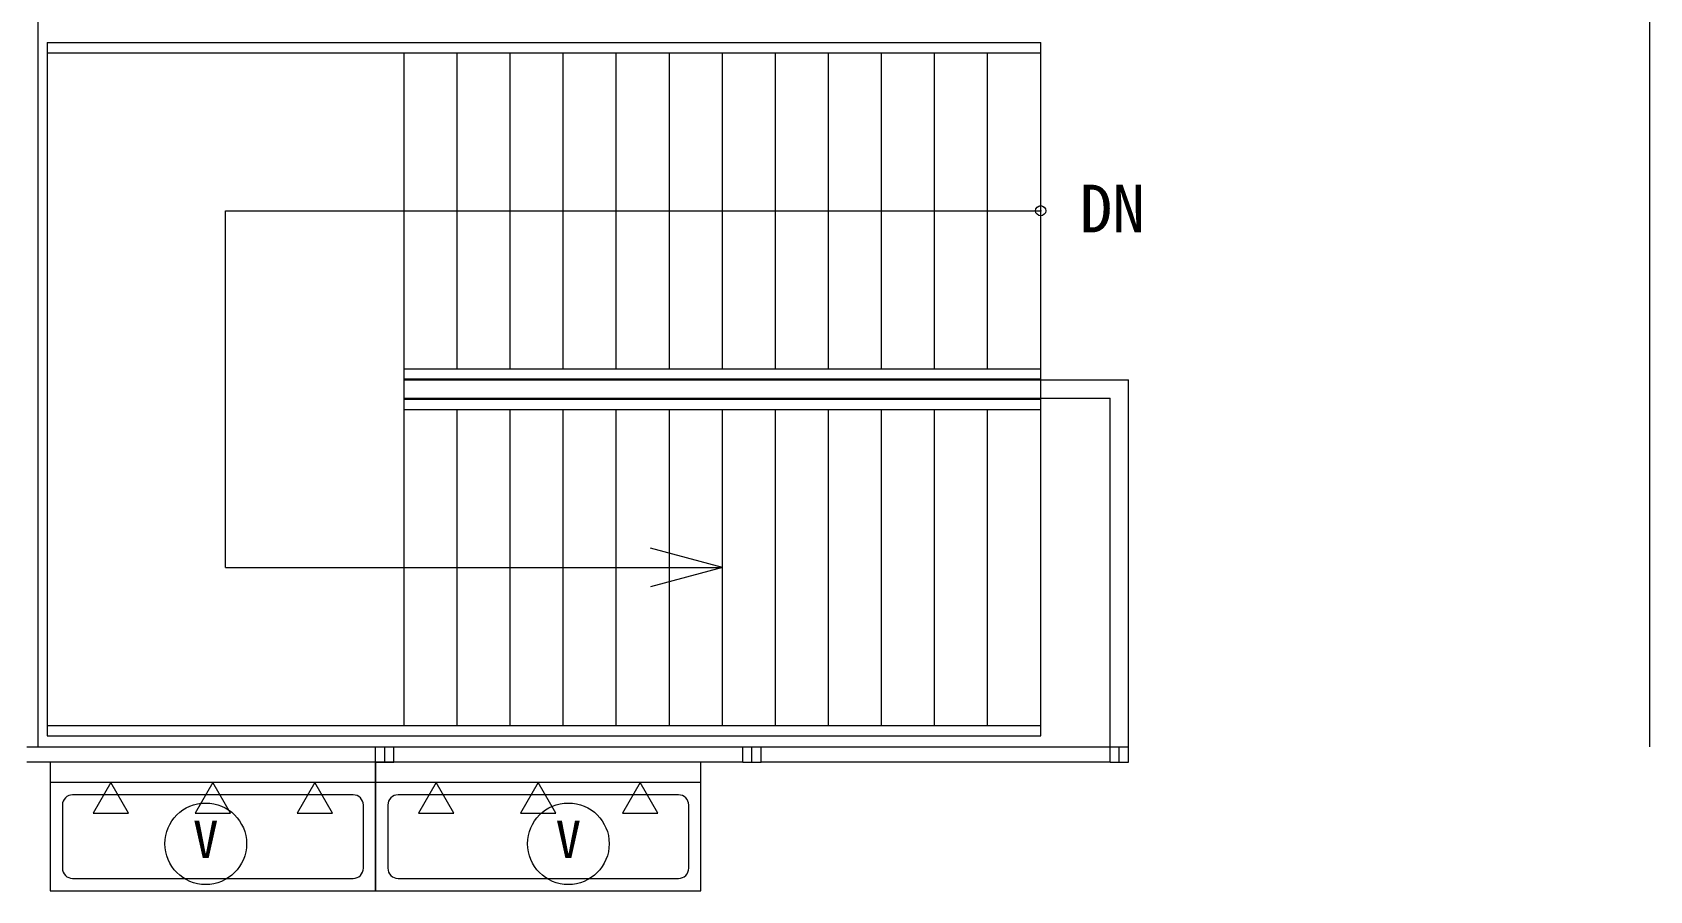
# Model space of a CAD drawing. Units: millimetres at full size, sheet at 1:100. Extents: x -84100 to 167013, y -59450 to 59350.
# Drawn here: x -53881 to -45954, y 31495 to 35705 of the extents above; entities that cross this region are included whole.
import ezdxf
from ezdxf.enums import TextEntityAlignment as Align

# ---------------------------------------------------------------- set-up
doc = ezdxf.new("R2010")
doc.units = ezdxf.units.MM
doc.header["$LTSCALE"] = 100
doc.header["$PDMODE"] = 32
doc.header["$PDSIZE"] = 50
for name, color, linetype, lineweight in [('0-4_通り芯', 3, 'Continuous', 9), ('0-7_作図線', 7, 'Continuous', 9), ('0-B_部屋面積', 4, 'Continuous', 9), ('0-F_梁', 3, 'Continuous', 9), ('3-3', 4, 'Continuous', 9)]:
    doc.layers.add(name, color=color, linetype=linetype, lineweight=lineweight)
doc.styles.add('ＭＳ ゴシック', font='')
doc.styles.get('ＭＳ ゴシック').set_extended_font_data('MS Gothic')

msp = doc.modelspace()

# ---------------------------------------------------------------- linework, layer by layer
at = {"layer": '0-4_通り芯'}
for p, q in [((-53853.5, 41200.1), (-53853.5, 32200.1)), ((-45953.5, 41200.1), (-45953.5, 32200.1)), ((-52058.5, 34000.1), (-48508.5, 34000.1)), ((-48508.5, 32200.1), (-48508.5, 34000.1)), ((-52058.5, 33910.1), (-48598.5, 33910.1)), ((-48598.5, 32200.1), (-48598.5, 33910.1)), ((-53908.5, 32200.1), (-52198.5, 32200.1)), ((-52108.5, 32200.1), (-50398.5, 32200.1)), ((-50308.5, 32200.1), (-48598.5, 32200.1)), ((-52198.5, 32125.1), (-53908.5, 32125.1)), ((-50398.5, 32125.1), (-52108.5, 32125.1)), ((-48598.5, 32125.1), (-50308.5, 32125.1))]:
    msp.add_line(p, q, dxfattribs=at)
at = {"layer": '0-4_通り芯', "color": 6}
for p, q in [((-53808.5, 35655.1), (-53808.5, 32255.1)), ((-53808.5, 35655.1), (-48938.5, 35655.1)), ((-53808.5, 35605.1), (-48938.5, 35605.1)), ((-52058.5, 32305.1), (-52058.5, 35605.1)), ((-51798.5, 34055.1), (-51798.5, 35605.1)), ((-51538.5, 34055.1), (-51538.5, 35605.1)), ((-51278.5, 34055.1), (-51278.5, 35605.1)), ((-51018.5, 34055.1), (-51018.5, 35605.1)), ((-50758.5, 34055.1), (-50758.5, 35605.1)), ((-50498.5, 34055.1), (-50498.5, 35605.1)), ((-50238.5, 34055.1), (-50238.5, 35605.1)), ((-49978.5, 34055.1), (-49978.5, 35605.1)), ((-49718.5, 34055.1), (-49718.5, 35605.1)), ((-49458.5, 34055.1), (-49458.5, 35605.1)), ((-49198.5, 34055.1), (-49198.5, 35605.1)), ((-48938.5, 32255.1), (-48938.5, 35655.1)), ((-52058.5, 34055.1), (-48938.5, 34055.1)), ((-52058.5, 34005.1), (-48938.5, 34005.1)), ((-52058.5, 33905.1), (-48938.5, 33905.1)), ((-52058.5, 33855.1), (-48938.5, 33855.1)), ((-51798.5, 32305.1), (-51798.5, 33855.1)), ((-51538.5, 32305.1), (-51538.5, 33855.1)), ((-51278.5, 32305.1), (-51278.5, 33855.1)), ((-51018.5, 32305.1), (-51018.5, 33855.1)), ((-50758.5, 32305.1), (-50758.5, 33855.1)), ((-50498.5, 32305.1), (-50498.5, 33855.1)), ((-50238.5, 32305.1), (-50238.5, 33855.1)), ((-49978.5, 32305.1), (-49978.5, 33855.1)), ((-49718.5, 32305.1), (-49718.5, 33855.1)), ((-49458.5, 32305.1), (-49458.5, 33855.1)), ((-49198.5, 32305.1), (-49198.5, 33855.1)), ((-53808.5, 32305.1), (-48938.5, 32305.1)), ((-53808.5, 32255.1), (-48938.5, 32255.1))]:
    msp.add_line(p, q, dxfattribs=at)
at = {"layer": '0-7_作図線'}
for p, q in [((-52198.5, 32125.1), (-52198.5, 32200.1)), ((-52198.5, 32200.1), (-52108.5, 32200.1)), ((-52153.5, 32125.1), (-52153.5, 32200.1)), ((-52108.5, 32125.1), (-52108.5, 32200.1)), ((-50398.5, 32125.1), (-50398.5, 32200.1)), ((-50398.5, 32200.1), (-50308.5, 32200.1)), ((-50353.5, 32125.1), (-50353.5, 32200.1)), ((-50308.5, 32125.1), (-50308.5, 32200.1)), ((-48598.5, 32125.1), (-48598.5, 32200.1)), ((-48598.5, 32200.1), (-48508.5, 32200.1)), ((-48553.5, 32125.1), (-48553.5, 32200.1)), ((-48508.5, 32125.1), (-48508.5, 32200.1)), ((-52198.5, 32125.1), (-52108.5, 32125.1)), ((-50398.5, 32125.1), (-50308.5, 32125.1)), ((-48598.5, 32125.1), (-48508.5, 32125.1))]:
    msp.add_line(p, q, dxfattribs=at)
at = {"layer": '0-B_部屋面積'}
for p, q in [((-53793.5, 32125.1), (-53793.5, 31495.1)), ((-52198.5, 31495.1), (-52198.5, 32125.1)), ((-50603.5, 31495.1), (-50603.5, 32125.1)), ((-52198.5, 32025.1), (-53793.5, 32025.1)), ((-52308.5, 31965.1), (-53683.5, 31965.1)), ((-53496, 32025.1), (-53582.6, 31875.1)), ((-53409.4, 31875.1), (-53496, 32025.1)), ((-52996, 32025.1), (-53082.6, 31875.1)), ((-52909.4, 31875.1), (-52996, 32025.1)), ((-52496, 32025.1), (-52582.6, 31875.1)), ((-52409.4, 31875.1), (-52496, 32025.1)), ((-50603.5, 32025.1), (-52198.5, 32025.1)), ((-50713.5, 31965.1), (-52088.5, 31965.1)), ((-53733.5, 31915.1), (-53733.5, 31605.1)), ((-53582.6, 31875.1), (-53409.4, 31875.1)), ((-53082.6, 31875.1), (-52909.4, 31875.1)), ((-52582.6, 31875.1), (-52409.4, 31875.1)), ((-52258.5, 31605.1), (-52258.5, 31915.1)), ((-52138.5, 31915.1), (-52138.5, 31605.1)), ((-50663.5, 31605.1), (-50663.5, 31915.1)), ((-53683.5, 31555.1), (-52308.5, 31555.1)), ((-52088.5, 31555.1), (-50713.5, 31555.1)), ((-53793.5, 31495.1), (-52198.5, 31495.1))]:
    msp.add_line(p, q, dxfattribs=at)
for points in [[(-50603.5, 32125.1), (-52198.5, 32125.1), (-53793.5, 32125.1)], [(-52198.5, 32125.1), (-52198.5, 31495.1), (-50603.5, 31495.1)]]:
    msp.add_lwpolyline(points, dxfattribs=at)
for points in [[(-51901, 32025.1), (-51987.6, 31875.1), (-51814.4, 31875.1)], [(-51401, 32025.1), (-51487.6, 31875.1), (-51314.4, 31875.1)], [(-50901, 32025.1), (-50987.6, 31875.1), (-50814.4, 31875.1)]]:
    msp.add_lwpolyline(points, close=True, dxfattribs=at)
for centre, start, end in [((-53683.5, 31915.1), 89.99998, 179.99998), ((-52308.5, 31915.1), 0, 90), ((-52088.5, 31915.1), 89.99998, 179.99998), ((-50713.5, 31915.1), 0, 90), ((-53683.5, 31605.1), 180, 270), ((-52308.5, 31605.1), 270, 0), ((-52088.5, 31605.1), 180, 270), ((-50713.5, 31605.1), 270, 0)]:
    msp.add_arc(centre, 50, start, end, dxfattribs=at)
at = {"layer": '0-F_梁'}
for p, q in [((-52933.5, 34830.1), (-48938.5, 34830.1)), ((-52933.5, 33080.1), (-52933.5, 34830.1)), ((-50498.5, 33080.1), (-50851.1, 33174.6))]:
    msp.add_line(p, q, dxfattribs=at)
msp.add_lwpolyline([(-52933.5, 33080.1), (-50498.5, 33080.1), (-50851.1, 32985.6)], dxfattribs=at)
msp.add_point((-48938.5, 34830.1), dxfattribs=at)
at = {"layer": '3-3'}
for centre in [(-53031, 31725.1), (-51253.5, 31725.1)]:
    msp.add_circle(centre, 200, dxfattribs=at)

# ---------------------------------------------------------------- texts
at = {"layer": '0-F_梁', "style": 'ＭＳ ゴシック'}
msp.add_text('DN', height=234.6, dxfattribs=at).set_placement((-48746.9, 34653), align=Align.BOTTOM_LEFT)
at = {"layer": '3-3', "style": 'ＭＳ ゴシック'}
for p in [(-53093.5, 31600.1), (-51316, 31600.1)]:
    msp.add_text('V', height=183.3, dxfattribs=at).set_placement(p, align=Align.BOTTOM_LEFT)

doc.saveas('drawing.dxf')
